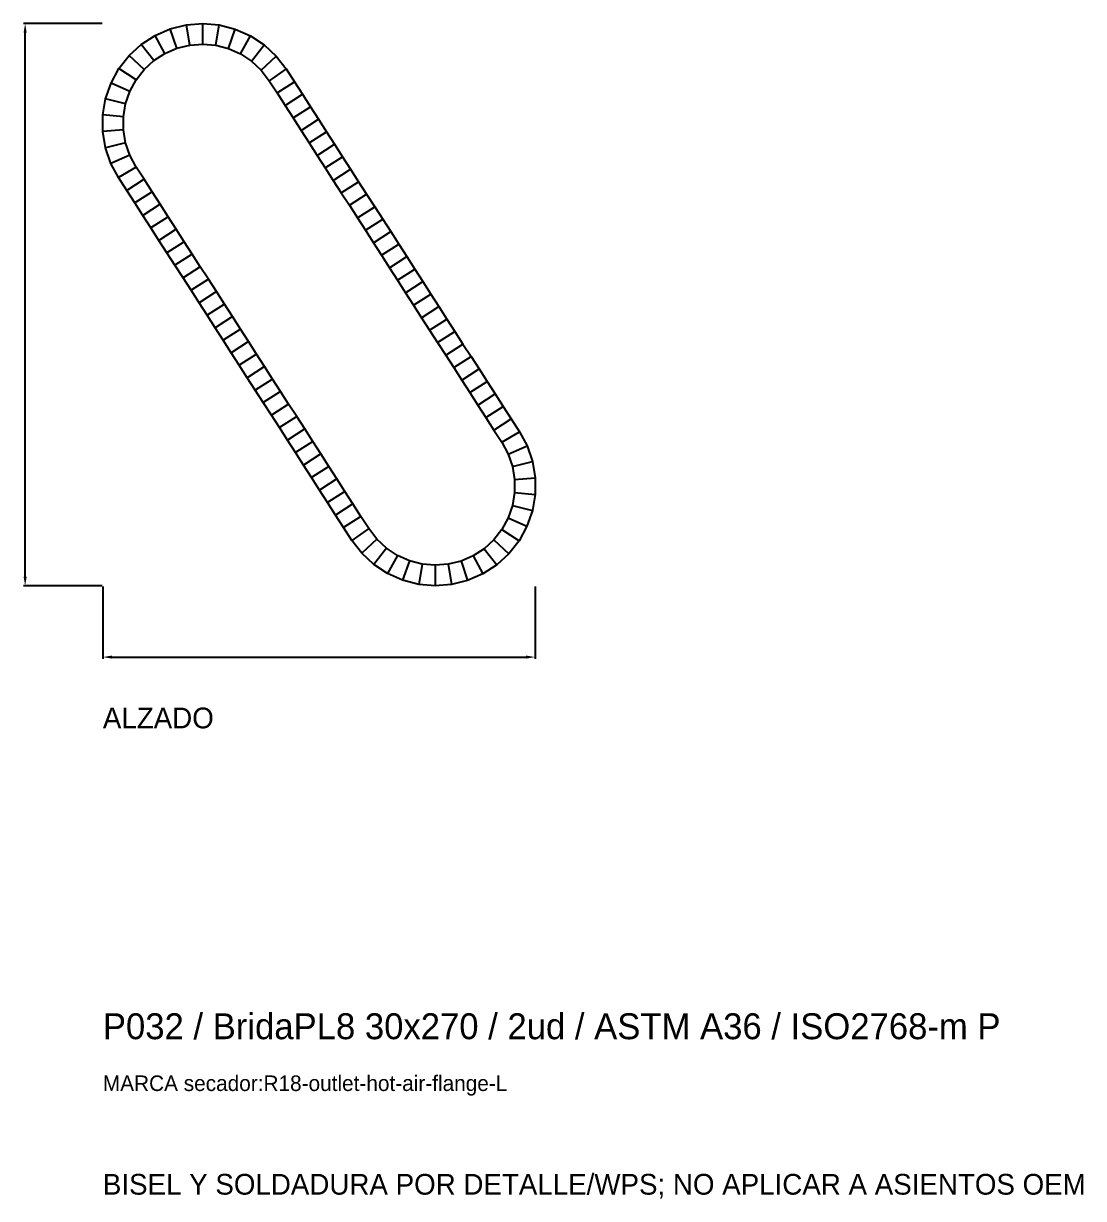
# Model space of a CAD drawing. Header units: millimetres. Extents: x -61 to 13940, y -87340 to 371.
# Drawn here: x -61 to 757, y -40286 to -39379 of the extents above; entities that cross this region are included whole.
import ezdxf

# ---------------------------------------------------------------- set-up
doc = ezdxf.new("R2010")
doc.units = ezdxf.units.MM
for name, color, linetype in [('R18_COTAS_P', 1, 'Continuous'), ('R18_PIEZAS_P', 3, 'Continuous'), ('R18_TEXTOS', 7, 'Continuous')]:
    doc.layers.add(name, color=color, linetype=linetype)
doc.dimstyles.get("Standard").update_dxf_attribs({"dimtxt": 2.5, "dimasz": 2.5, "dimexe": 1.25, "dimexo": 0.625, "dimtad": 1, "dimcen": 2.5, "dimazin": 3, "dimtfac": 1, "dimtmove": 0, "dimatfit": 3, "dimarcsym": 0})

# ---------------------------------------------------------------- blocks, each defined once
blk = doc.blocks.new('*D187')
at = {"layer": 'Defpoints', "color": 0, "transparency": 16777216}
for p in [(0, -39813.08), (333.59, -39813.08), (333.59, -39868.08)]:
    blk.add_point(p, dxfattribs=at)
at = {"layer": 'R18_COTAS_P', "color": 0, "lineweight": -2, "transparency": 16777216}
for p, q in [((0, -39813.7), (0, -39869.33)), ((333.59, -39813.7), (333.59, -39869.33)), ((7, -39868.08), (326.59, -39868.08))]:
    blk.add_line(p, q, dxfattribs=at)
at = {"layer": 'R18_COTAS_P', "color": 0, "transparency": 16777216}
for points in [[(7, -39866.91), (7, -39869.24), (0, -39868.08)], [(326.59, -39866.91), (326.59, -39869.24), (333.59, -39868.08)]]:
    blk.add_solid(points, dxfattribs=at)
blk = doc.blocks.new('*D188')
at = {"layer": 'Defpoints', "color": 0, "transparency": 16777216}
for p in [(-60, -39378.97), (0, -39378.97), (0, -39813.08)]:
    blk.add_point(p, dxfattribs=at)
at = {"layer": 'R18_COTAS_P', "color": 0, "lineweight": -2, "transparency": 16777216}
for p, q in [((-0.63, -39378.97), (-61.25, -39378.97)), ((-60, -39806.08), (-60, -39385.97)), ((-0.63, -39813.08), (-61.25, -39813.08))]:
    blk.add_line(p, q, dxfattribs=at)
at = {"layer": 'R18_COTAS_P', "color": 0, "transparency": 16777216}
for points in [[(-61.17, -39385.97), (-58.83, -39385.97), (-60, -39378.97)], [(-61.17, -39806.08), (-58.83, -39806.08), (-60, -39813.08)]]:
    blk.add_solid(points, dxfattribs=at)

msp = doc.modelspace()

# ---------------------------------------------------------------- linework, layer by layer
at = {"layer": 'R18_PIEZAS_P'}
for p, q in [((40.354, -39388.127), (52.058, -39383.044)), ((52.058, -39383.044), (64.44, -39379.963)), ((57.156, -39398.084), (52.058, -39383.044)), ((64.44, -39379.963), (77.161, -39378.967)), ((66.986, -39395.637), (64.44, -39379.963)), ((77.086, -39394.846), (77.161, -39378.967)), ((77.161, -39378.967), (89.872, -39380.084)), ((87.177, -39395.733), (89.872, -39380.084)), ((89.872, -39380.084), (102.225, -39383.283)), ((96.984, -39398.273), (102.225, -39383.283)), ((102.225, -39383.283), (113.88, -39388.477)), ((29.649, -39395.072), (40.354, -39388.127)), ((47.864, -39402.119), (40.354, -39388.127)), ((106.237, -39402.397), (113.88, -39388.477)), ((113.88, -39388.477), (124.518, -39395.523)), ((12.376, -39413.739), (20.237, -39403.688)), ((20.237, -39403.688), (29.649, -39395.072)), ((31.893, -39414.473), (20.237, -39403.688)), ((39.365, -39407.633), (29.649, -39395.072)), ((39.365, -39407.633), (47.864, -39402.119)), ((47.864, -39402.119), (57.156, -39398.084)), ((57.156, -39398.084), (66.986, -39395.637)), ((66.986, -39395.637), (77.086, -39394.846)), ((77.086, -39394.846), (87.177, -39395.733)), ((87.177, -39395.733), (96.984, -39398.273)), ((96.984, -39398.273), (106.237, -39402.397)), ((106.237, -39402.397), (114.683, -39407.991)), ((114.683, -39407.991), (124.518, -39395.523)), ((124.518, -39395.523), (133.848, -39404.228)), ((31.893, -39414.473), (39.365, -39407.633)), ((114.683, -39407.991), (122.09, -39414.902)), ((122.09, -39414.902), (133.848, -39404.228)), ((133.848, -39404.228), (141.429, -39414.08)), ((6.282, -39424.95), (12.376, -39413.739)), ((25.652, -39422.453), (12.376, -39413.739)), ((25.652, -39422.453), (31.893, -39414.473)), ((122.09, -39414.902), (128.438, -39423.213)), ((141.429, -39414.08), (128.438, -39423.213)), ((141.429, -39414.08), (147.809, -39423.992)), ((2.121, -39437.012), (6.282, -39424.95)), ((20.813, -39431.353), (6.282, -39424.95)), ((20.813, -39431.353), (25.652, -39422.453)), ((128.438, -39423.213), (134.451, -39432.579)), ((134.451, -39432.579), (147.809, -39423.992)), ((147.809, -39423.992), (154.005, -39433.63)), ((0.008, -39449.596), (2.121, -39437.012)), ((17.51, -39440.93), (2.121, -39437.012)), ((17.51, -39440.93), (20.813, -39431.353)), ((134.451, -39432.579), (140.647, -39442.217)), ((140.647, -39442.217), (154.005, -39433.63)), ((154.005, -39433.63), (160.201, -39443.269)), ((15.832, -39450.92), (17.51, -39440.93)), ((140.647, -39442.217), (146.843, -39451.856)), ((146.843, -39451.856), (160.201, -39443.269)), ((160.201, -39443.269), (166.397, -39452.907)), ((0, -39462.356), (0.008, -39449.596)), ((15.832, -39450.92), (0.008, -39449.596)), ((15.826, -39461.051), (15.832, -39450.92)), ((146.843, -39451.856), (153.04, -39461.494)), ((153.04, -39461.494), (166.397, -39452.907)), ((166.397, -39452.907), (172.594, -39462.546)), ((15.826, -39461.051), (0, -39462.356)), ((2.098, -39474.942), (0, -39462.356)), ((17.492, -39471.043), (15.826, -39461.051)), ((153.04, -39461.494), (159.236, -39471.133)), ((159.236, -39471.133), (172.594, -39462.546)), ((172.594, -39462.546), (178.79, -39472.184)), ((17.492, -39471.043), (2.098, -39474.942)), ((6.244, -39487.009), (2.098, -39474.942)), ((20.784, -39480.624), (17.492, -39471.043)), ((159.236, -39471.133), (165.432, -39480.771)), ((165.432, -39480.771), (178.79, -39472.184)), ((178.79, -39472.184), (184.986, -39481.823)), ((20.784, -39480.624), (6.244, -39487.009)), ((25.802, -39489.839), (20.784, -39480.624)), ((165.432, -39480.771), (171.628, -39490.41)), ((171.628, -39490.41), (184.986, -39481.823)), ((184.986, -39481.823), (191.182, -39491.461)), ((12.132, -39497.921), (6.244, -39487.009)), ((25.802, -39489.839), (12.132, -39497.921)), ((31.842, -39499.225), (25.802, -39489.839)), ((171.628, -39490.41), (177.824, -39500.048)), ((177.824, -39500.048), (191.182, -39491.461)), ((191.182, -39491.461), (197.378, -39501.1)), ((18.484, -39507.812), (12.132, -39497.921)), ((31.842, -39499.225), (18.484, -39507.812)), ((38.038, -39508.863), (31.842, -39499.225)), ((177.824, -39500.048), (184.02, -39509.687)), ((184.02, -39509.687), (197.378, -39501.1)), ((197.378, -39501.1), (203.575, -39510.738)), ((24.68, -39517.45), (18.484, -39507.812)), ((38.038, -39508.863), (24.68, -39517.45)), ((44.235, -39518.502), (38.038, -39508.863)), ((184.02, -39509.687), (190.217, -39519.325)), ((190.217, -39519.325), (203.575, -39510.738)), ((203.575, -39510.738), (209.771, -39520.377)), ((30.877, -39527.089), (24.68, -39517.45)), ((44.235, -39518.502), (30.877, -39527.089)), ((50.431, -39528.14), (44.235, -39518.502)), ((190.217, -39519.325), (196.413, -39528.964)), ((196.413, -39528.964), (209.771, -39520.377)), ((209.771, -39520.377), (215.967, -39530.015)), ((37.073, -39536.727), (30.877, -39527.089)), ((50.431, -39528.14), (37.073, -39536.727)), ((56.627, -39537.779), (50.431, -39528.14)), ((196.413, -39528.964), (202.609, -39538.602)), ((202.609, -39538.602), (215.967, -39530.015)), ((215.967, -39530.015), (222.163, -39539.654)), ((43.269, -39546.366), (37.073, -39536.727)), ((56.627, -39537.779), (43.269, -39546.366)), ((62.823, -39547.417), (56.627, -39537.779)), ((202.609, -39538.602), (208.805, -39548.241)), ((208.805, -39548.241), (222.163, -39539.654)), ((222.163, -39539.654), (228.359, -39549.292)), ((49.465, -39556.004), (43.269, -39546.366)), ((62.823, -39547.417), (49.465, -39556.004)), ((69.019, -39557.056), (62.823, -39547.417)), ((208.805, -39548.241), (215.001, -39557.879)), ((55.661, -39565.643), (49.465, -39556.004)), ((69.019, -39557.056), (55.661, -39565.643)), ((75.215, -39566.694), (69.019, -39557.056)), ((215.001, -39557.879), (228.359, -39549.292)), ((215.001, -39557.879), (221.198, -39567.518)), ((228.359, -39549.292), (234.555, -39558.931)), ((61.858, -39575.282), (55.661, -39565.643)), ((75.215, -39566.694), (61.858, -39575.282)), ((81.412, -39576.333), (75.215, -39566.694)), ((221.198, -39567.518), (234.555, -39558.931)), ((234.555, -39558.931), (240.752, -39568.569)), ((68.054, -39584.92), (61.858, -39575.282)), ((221.198, -39567.518), (227.394, -39577.156)), ((227.394, -39577.156), (240.752, -39568.569)), ((240.752, -39568.569), (246.948, -39578.208)), ((81.412, -39576.333), (68.054, -39584.92)), ((74.25, -39594.559), (68.054, -39584.92)), ((87.608, -39585.971), (81.412, -39576.333)), ((227.394, -39577.156), (233.59, -39586.795)), ((233.59, -39586.795), (246.948, -39578.208)), ((246.948, -39578.208), (253.144, -39587.846)), ((87.608, -39585.971), (74.25, -39594.559)), ((93.804, -39595.61), (87.608, -39585.971)), ((233.59, -39586.795), (239.786, -39596.433)), ((239.786, -39596.433), (253.144, -39587.846)), ((253.144, -39587.846), (259.34, -39597.485)), ((80.446, -39604.197), (74.25, -39594.559)), ((93.804, -39595.61), (80.446, -39604.197)), ((100, -39605.248), (93.804, -39595.61)), ((239.786, -39596.433), (245.982, -39606.072)), ((245.982, -39606.072), (259.34, -39597.485)), ((259.34, -39597.485), (265.536, -39607.123)), ((86.642, -39613.836), (80.446, -39604.197)), ((100, -39605.248), (86.642, -39613.836)), ((106.196, -39614.887), (100, -39605.248)), ((245.982, -39606.072), (252.178, -39615.71)), ((252.178, -39615.71), (265.536, -39607.123)), ((265.536, -39607.123), (271.733, -39616.762)), ((92.838, -39623.474), (86.642, -39613.836)), ((106.196, -39614.887), (92.838, -39623.474)), ((112.393, -39624.525), (106.196, -39614.887)), ((252.178, -39615.71), (258.375, -39625.349)), ((258.375, -39625.349), (271.733, -39616.762)), ((271.733, -39616.762), (277.929, -39626.4)), ((99.035, -39633.113), (92.838, -39623.474)), ((112.393, -39624.525), (99.035, -39633.113)), ((118.589, -39634.164), (112.393, -39624.525)), ((258.375, -39625.349), (264.571, -39634.987)), ((264.571, -39634.987), (277.929, -39626.4)), ((277.929, -39626.4), (284.125, -39636.039)), ((105.231, -39642.751), (99.035, -39633.113)), ((118.589, -39634.164), (105.231, -39642.751)), ((124.785, -39643.802), (118.589, -39634.164)), ((264.571, -39634.987), (270.767, -39644.626)), ((270.767, -39644.626), (284.125, -39636.039)), ((284.125, -39636.039), (290.321, -39645.677)), ((111.427, -39652.39), (105.231, -39642.751)), ((124.785, -39643.802), (111.427, -39652.39)), ((130.981, -39653.441), (124.785, -39643.802)), ((270.767, -39644.626), (276.963, -39654.264)), ((276.963, -39654.264), (290.321, -39645.677)), ((290.321, -39645.677), (296.517, -39655.316)), ((117.623, -39662.028), (111.427, -39652.39)), ((130.981, -39653.441), (117.623, -39662.028)), ((137.177, -39663.079), (130.981, -39653.441)), ((276.963, -39654.264), (283.159, -39663.903)), ((283.159, -39663.903), (296.517, -39655.316)), ((296.517, -39655.316), (302.713, -39664.954)), ((123.819, -39671.667), (117.623, -39662.028)), ((137.177, -39663.079), (123.819, -39671.667)), ((143.373, -39672.718), (137.177, -39663.079)), ((283.159, -39663.903), (289.356, -39673.541)), ((289.356, -39673.541), (302.713, -39664.954)), ((302.713, -39664.954), (308.91, -39674.593)), ((130.016, -39681.305), (123.819, -39671.667)), ((143.373, -39672.718), (130.016, -39681.305)), ((149.57, -39682.356), (143.373, -39672.718)), ((289.356, -39673.541), (295.552, -39683.18)), ((295.552, -39683.18), (308.91, -39674.593)), ((308.91, -39674.593), (315.106, -39684.231)), ((136.212, -39690.944), (130.016, -39681.305)), ((149.57, -39682.356), (136.212, -39690.944)), ((155.766, -39691.995), (149.57, -39682.356)), ((295.552, -39683.18), (301.748, -39692.818)), ((301.748, -39692.818), (315.106, -39684.231)), ((315.106, -39684.231), (321.458, -39694.122)), ((142.408, -39700.582), (136.212, -39690.944)), ((155.766, -39691.995), (142.408, -39700.582)), ((161.962, -39701.633), (155.766, -39691.995)), ((301.748, -39692.818), (307.788, -39702.204)), ((148.604, -39710.221), (142.408, -39700.582)), ((161.962, -39701.633), (148.604, -39710.221)), ((168.158, -39711.272), (161.962, -39701.633)), ((307.788, -39702.204), (321.458, -39694.122)), ((307.788, -39702.204), (312.806, -39711.419)), ((321.458, -39694.122), (327.346, -39705.034)), ((154.8, -39719.859), (148.604, -39710.221)), ((168.158, -39711.272), (154.8, -39719.859)), ((174.354, -39720.91), (168.158, -39711.272)), ((312.806, -39711.419), (327.346, -39705.034)), ((312.806, -39711.419), (316.098, -39721)), ((327.346, -39705.034), (331.492, -39717.101)), ((160.996, -39729.498), (154.8, -39719.859)), ((174.354, -39720.91), (160.996, -39729.498)), ((180.551, -39730.549), (174.354, -39720.91)), ((316.098, -39721), (331.492, -39717.101)), ((316.098, -39721), (317.764, -39730.993)), ((331.492, -39717.101), (333.59, -39729.687)), ((167.193, -39739.136), (160.996, -39729.498)), ((317.764, -39730.993), (333.59, -39729.687)), ((333.59, -39729.687), (333.582, -39742.447)), ((180.551, -39730.549), (167.193, -39739.136)), ((173.389, -39748.775), (167.193, -39739.136)), ((186.747, -39740.187), (180.551, -39730.549)), ((317.764, -39730.993), (317.758, -39741.123)), ((186.747, -39740.187), (173.389, -39748.775)), ((192.943, -39749.826), (186.747, -39740.187)), ((317.758, -39741.123), (316.08, -39751.114)), ((317.758, -39741.123), (333.582, -39742.447)), ((333.582, -39742.447), (331.469, -39755.031)), ((179.585, -39758.413), (173.389, -39748.775)), ((192.943, -39749.826), (179.585, -39758.413)), ((199.139, -39759.464), (192.943, -39749.826)), ((316.08, -39751.114), (312.777, -39760.69)), ((316.08, -39751.114), (331.469, -39755.031)), ((331.469, -39755.031), (327.308, -39767.094)), ((185.781, -39768.052), (179.585, -39758.413)), ((199.139, -39759.464), (185.781, -39768.052)), ((205.152, -39768.83), (199.139, -39759.464)), ((312.777, -39760.69), (307.938, -39769.59)), ((312.777, -39760.69), (327.308, -39767.094)), ((192.161, -39777.963), (185.781, -39768.052)), ((205.152, -39768.83), (192.161, -39777.963)), ((211.5, -39777.142), (205.152, -39768.83)), ((307.938, -39769.59), (301.697, -39777.57)), ((307.938, -39769.59), (321.214, -39778.304)), ((327.308, -39767.094), (321.214, -39778.304)), ((199.742, -39787.815), (192.161, -39777.963)), ((211.5, -39777.142), (199.742, -39787.815)), ((218.907, -39784.053), (209.072, -39796.52)), ((218.907, -39784.053), (211.5, -39777.142)), ((227.353, -39789.647), (218.907, -39784.053)), ((294.225, -39784.41), (285.726, -39789.924)), ((301.697, -39777.57), (294.225, -39784.41)), ((294.225, -39784.41), (303.941, -39796.971)), ((301.697, -39777.57), (313.353, -39788.355)), ((321.214, -39778.304), (313.353, -39788.355)), ((209.072, -39796.52), (199.742, -39787.815)), ((227.353, -39789.647), (219.71, -39803.567)), ((236.606, -39793.77), (227.353, -39789.647)), ((236.606, -39793.77), (231.365, -39808.76)), ((246.413, -39796.31), (236.606, -39793.77)), ((285.726, -39789.924), (276.434, -39793.959)), ((285.726, -39789.924), (293.236, -39803.916)), ((313.353, -39788.355), (303.941, -39796.971)), ((219.71, -39803.567), (209.072, -39796.52)), ((246.413, -39796.31), (243.718, -39811.96)), ((256.504, -39797.197), (246.413, -39796.31)), ((256.504, -39797.197), (256.429, -39813.077)), ((266.604, -39796.406), (256.504, -39797.197)), ((276.434, -39793.959), (266.604, -39796.406)), ((266.604, -39796.406), (269.15, -39812.08)), ((276.434, -39793.959), (281.532, -39808.999)), ((303.941, -39796.971), (293.236, -39803.916)), ((231.365, -39808.76), (219.71, -39803.567)), ((243.718, -39811.96), (231.365, -39808.76)), ((256.429, -39813.077), (243.718, -39811.96)), ((281.532, -39808.999), (269.15, -39812.08)), ((293.236, -39803.916), (281.532, -39808.999)), ((269.15, -39812.08), (256.429, -39813.077))]:
    msp.add_line(p, q, dxfattribs=at)

# ---------------------------------------------------------------- texts
at = {"layer": 'R18_TEXTOS'}
for s, height, p in [('ALZADO', 16, (0, -39923.077)), ('P032 / BridaPL8 30x270 / 2ud / ASTM A36 / ISO2768-m P', 20, (0, -40163.077)), ('MARCA secador:R18-outlet-hot-air-flange-L', 12, (0, -40203.077)), ('BISEL Y SOLDADURA POR DETALLE/WPS; NO APLICAR A ASIENTOS OEM', 16, (0, -40283.077))]:
    msp.add_text(s, height=height, dxfattribs=at).set_placement(p)

# ---------------------------------------------------------------- dimensions: what is measured, and where the dimension line sits
at = {"layer": 'R18_COTAS_P'}
dim = msp.add_linear_dim(base=(-60, -39378.967), p1=(0, -39813.077), p2=(0, -39378.967), angle=90, dimstyle='Standard', override={"dimtxt": 16, "dimasz": 7, "dimtad": 1, "dimdec": 2}, dxfattribs=at)
dim.commit()
dim.dimension.update_dxf_attribs({"geometry": '*D188', "text_midpoint": (-60, -39596.022)})
dim = msp.add_linear_dim(base=(333.59, -39868.077), p1=(0, -39813.077), p2=(333.59, -39813.077), dimstyle='Standard', override={"dimtxt": 16, "dimasz": 7, "dimtad": 1, "dimdec": 2}, dxfattribs=at)
dim.commit()
dim.dimension.update_dxf_attribs({"geometry": '*D187', "text_midpoint": (166.795, -39868.077)})

doc.saveas('drawing.dxf')
